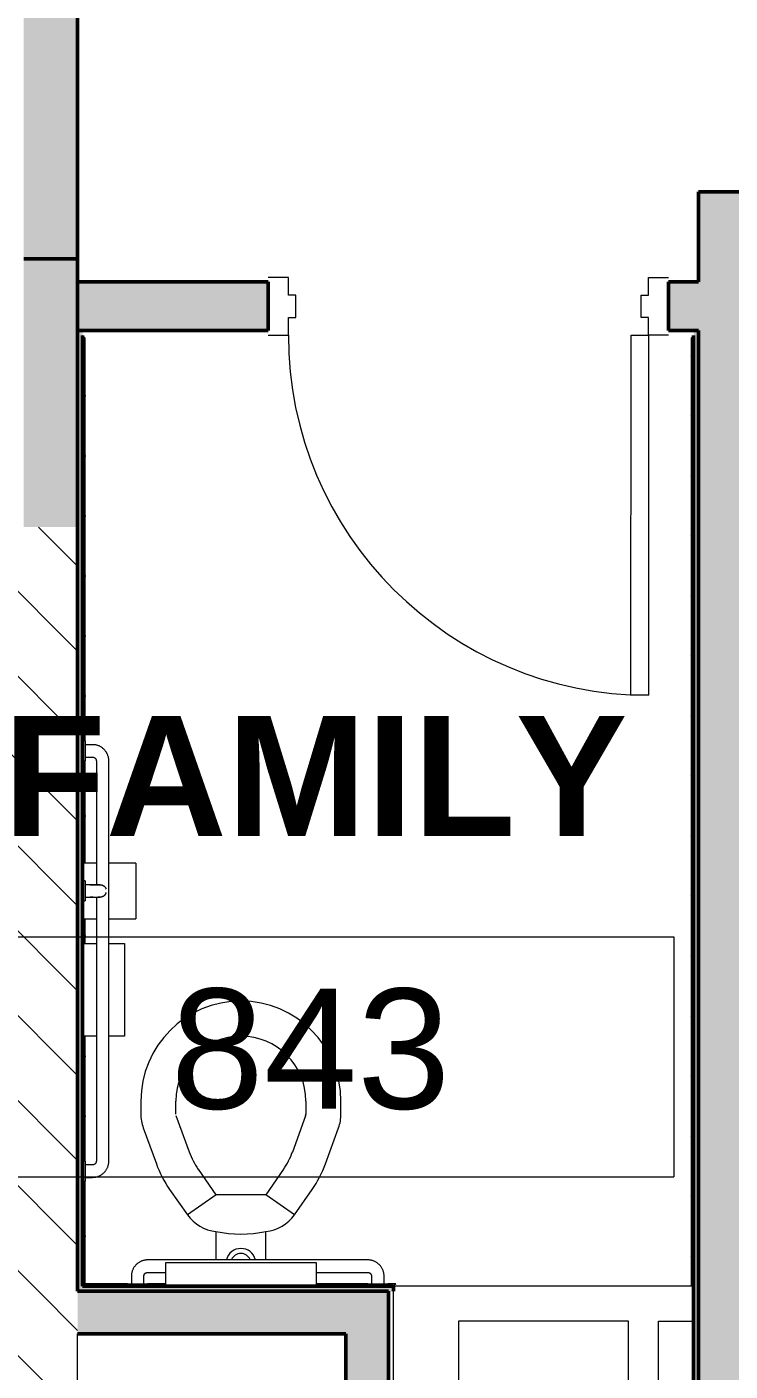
# Model space of a CAD drawing. Header units: inches. Extents: x -1205 to 1409, y -1117 to 895.
# Drawn here: x 156.3 to 226.6, y -1022.5 to -888.1 of the extents above; entities that cross this region are included whole.
import ezdxf

# ---------------------------------------------------------------- set-up
doc = ezdxf.new("R2010")
doc.units = ezdxf.units.IN
doc.header["$MEASUREMENT"] = 0
for name, color, linetype, lineweight in [('A-AREA-IDEN', 2, 'Continuous', 9), ('A-DOOR', 31, 'Continuous', 13), ('A-DOOR-FRAM', 31, 'Continuous', 20), ('A-WALL', 113, 'Continuous', 13), ('A-WALL-PATT', 111, 'Continuous', 13), ('I-WALL', 2, 'Continuous', 13), ('P-SANR-FIXT', 6, 'Continuous', 9), ('Q-CASE', 31, 'Continuous', 9), ('Q-SPCQ', 91, 'Continuous', 13)]:
    doc.layers.add(name, color=color, linetype=linetype, lineweight=lineweight)
doc.styles.add('Arial_5', font='arial.ttf', dxfattribs={"height": 12})
doc.styles.add('Arial_B', font='arialbd.ttf', dxfattribs={"height": 12})
pattern_1 = [(135, (0, 0), (-4.24264, -4.24264), [])]

# ---------------------------------------------------------------- blocks, each defined once
blk = doc.blocks.new('Toilet-Commercial-Wall - 19_ Seat Height-1063286-8TH FLOOR TELECOM PLAN')
at = {"layer": 'P-SANR-FIXT', "color": 53}
for p, q in [((5.94, 21.12), (5.94, 19.83)), ((9.44, 19.83), (9.44, 21.12)), ((22.44, 21.12), (22.44, 19.83)), ((25.94, 19.83), (25.94, 21.12)), ((10.79, 16.04), (9.47, 19.66)), ((22.41, 19.66), (21.1, 16.04)), ((6.18, 18.46), (7.5, 14.85)), ((24.38, 14.85), (25.7, 18.46)), ((13.47, 11.77), (11.69, 14.31)), ((20.19, 14.31), (18.42, 11.77)), ((8.82, 12.3), (10.6, 9.76)), ((21.28, 9.76), (23.06, 12.3)), ((13.47, 11.77), (10.6, 9.76)), ((18.42, 11.77), (13.47, 11.77)), ((21.28, 9.76), (18.42, 11.77)), ((13.44, 8.08), (13.44, 5.25)), ((18.44, 5.25), (18.44, 8.08))]:
    blk.add_line(p, q, dxfattribs=at)
for centre, radius, start, end in [((15.94, 21.12), 10, 90, 180), ((15.94, 21.12), 10, 0, 90), ((15.94, 21.12), 6.5, 90, 180), ((15.94, 21.12), 6.5, 0, 90), ((9.94, 19.83), 4, 180, 200), ((21.94, 19.83), 0.5, 340, 0), ((21.94, 19.83), 4, 340, 0), ((17.83, 18.61), 11, 200, 215), ((17.83, 18.61), 7.5, 200, 215), ((14.05, 18.61), 7.5, 325, 340), ((14.05, 18.61), 11, 325, 340), ((13.88, 12.06), 4, 215, 263.7549), ((18.01, 12.06), 4, 276.2451, 325), ((15.94, 20.46), 12.62, 258.5767, 281.4233), ((15.94, 4.9), 1.5, 14.2101, 165.7899), ((15.94, 4.91), 0.996, 21.9682, 158.0318)]:
    blk.add_arc(centre, radius, start, end, dxfattribs=at)
blk = doc.blocks.new('Grab Bar-Toilet - Recessed Sink-1385745-8TH FLOOR TELECOM PLAN')
at = {"layer": 'Q-SPCQ', "lineweight": 9}
for p, q in [((-31, -0.5), (-31, -0.75)), ((-29, -0.75), (-31, -0.75)), ((-30.63, -0.75), (-30.63, -1.5)), ((-29.38, -1.5), (-29.38, -0.75)), ((-29, -0.75), (-29, -0.5)), ((-7, -0.5), (-7, -0.75)), ((-5, -0.75), (-7, -0.75)), ((-6.62, -0.75), (-6.62, -1.5)), ((-5.38, -1.5), (-5.38, -0.75)), ((-5, -0.75), (-5, -0.5)), ((-23.83, -1.88), (-29, -1.88)), ((-7, -1.88), (-8.83, -1.88)), ((-29, -3.12), (-7, -3.12)), ((-0.75, -11.37), (-1.5, -11.37)), ((-0.5, -11), (-0.75, -11)), ((-0.75, -13), (-0.75, -11)), ((-3.12, -13), (-3.12, -53)), ((-1.88, -39.38), (-1.88, -13)), ((-1.5, -12.63), (-0.75, -12.63)), ((-0.75, -13), (-0.5, -13)), ((-1.88, -53), (-1.88, -40.59)), ((-0.75, -53.37), (-1.5, -53.37)), ((-0.5, -53), (-0.75, -53)), ((-0.75, -55), (-0.75, -53)), ((-1.5, -54.62), (-0.75, -54.62)), ((-0.75, -55), (-0.5, -55))]:
    blk.add_line(p, q, dxfattribs=at)
at = {"layer": 'Q-SPCQ', "color": 53, "lineweight": 9}
for p, q in [((-0.75, -39.38), (-1.25, -39.38)), ((-0.5, -39), (-0.75, -39)), ((-0.75, -41), (-0.75, -39)), ((-1.25, -40.62), (-0.75, -40.62)), ((-0.75, -41), (-0.5, -41))]:
    blk.add_line(p, q, dxfattribs=at)
at = {"layer": 'Q-SPCQ', "lineweight": 9, "flags": 128}
for points in [[(-30.63, -1.5), (-30.62, -1.56), (-30.62, -1.63), (-30.61, -1.69), (-30.6, -1.76), (-30.59, -1.82), (-30.58, -1.89), (-30.56, -1.95), (-30.54, -2.01), (-30.52, -2.07), (-30.5, -2.13), (-30.47, -2.19), (-30.44, -2.25), (-30.41, -2.31), (-30.38, -2.36), (-30.34, -2.42), (-30.3, -2.47), (-30.26, -2.52), (-30.22, -2.57), (-30.18, -2.62), (-30.13, -2.67), (-30.08, -2.71), (-30.04, -2.75), (-29.98, -2.79), (-29.93, -2.83), (-29.88, -2.87), (-29.82, -2.9), (-29.77, -2.93), (-29.71, -2.96), (-29.65, -2.99), (-29.59, -3.01), (-29.53, -3.04), (-29.47, -3.06), (-29.4, -3.07), (-29.34, -3.09), (-29.28, -3.1), (-29.21, -3.11), (-29.15, -3.12), (-29.08, -3.12), (-29.02, -3.12), (-29, -3.12)], [(-29, -1.88), (-29.01, -1.87), (-29.03, -1.87), (-29.04, -1.87), (-29.06, -1.87), (-29.07, -1.87), (-29.09, -1.86), (-29.1, -1.86), (-29.12, -1.86), (-29.13, -1.85), (-29.15, -1.85), (-29.16, -1.84), (-29.17, -1.83), (-29.19, -1.83), (-29.2, -1.82), (-29.21, -1.81), (-29.22, -1.8), (-29.24, -1.79), (-29.25, -1.78), (-29.26, -1.77), (-29.27, -1.76), (-29.28, -1.75), (-29.29, -1.74), (-29.3, -1.73), (-29.31, -1.72), (-29.32, -1.7), (-29.32, -1.69), (-29.33, -1.68), (-29.34, -1.66), (-29.34, -1.65), (-29.35, -1.64), (-29.35, -1.62), (-29.36, -1.61), (-29.36, -1.59), (-29.37, -1.58), (-29.37, -1.56), (-29.37, -1.55), (-29.37, -1.53), (-29.37, -1.52), (-29.38, -1.5), (-29.38, -1.5)], [(-7, -3.12), (-6.94, -3.12), (-6.87, -3.12), (-6.81, -3.11), (-6.74, -3.1), (-6.68, -3.09), (-6.61, -3.08), (-6.55, -3.06), (-6.49, -3.04), (-6.43, -3.02), (-6.37, -3), (-6.31, -2.97), (-6.25, -2.94), (-6.19, -2.91), (-6.14, -2.88), (-6.08, -2.84), (-6.03, -2.8), (-5.98, -2.76), (-5.93, -2.72), (-5.88, -2.68), (-5.83, -2.63), (-5.79, -2.58), (-5.75, -2.54), (-5.71, -2.48), (-5.67, -2.43), (-5.63, -2.38), (-5.6, -2.32), (-5.57, -2.27), (-5.54, -2.21), (-5.51, -2.15), (-5.49, -2.09), (-5.46, -2.03), (-5.44, -1.97), (-5.43, -1.9), (-5.41, -1.84), (-5.4, -1.78), (-5.39, -1.71), (-5.38, -1.65), (-5.38, -1.58), (-5.38, -1.52), (-5.38, -1.5)], [(-6.62, -1.5), (-6.63, -1.51), (-6.63, -1.53), (-6.63, -1.54), (-6.63, -1.56), (-6.63, -1.57), (-6.64, -1.59), (-6.64, -1.6), (-6.64, -1.62), (-6.65, -1.63), (-6.65, -1.65), (-6.66, -1.66), (-6.67, -1.67), (-6.67, -1.69), (-6.68, -1.7), (-6.69, -1.71), (-6.7, -1.72), (-6.71, -1.74), (-6.72, -1.75), (-6.73, -1.76), (-6.74, -1.77), (-6.75, -1.78), (-6.76, -1.79), (-6.77, -1.8), (-6.78, -1.81), (-6.8, -1.82), (-6.81, -1.82), (-6.82, -1.83), (-6.84, -1.84), (-6.85, -1.84), (-6.86, -1.85), (-6.88, -1.85), (-6.89, -1.86), (-6.91, -1.86), (-6.92, -1.87), (-6.94, -1.87), (-6.95, -1.87), (-6.97, -1.87), (-6.98, -1.87), (-7, -1.88), (-7, -1.88)], [(-1.5, -11.37), (-1.56, -11.38), (-1.63, -11.38), (-1.69, -11.39), (-1.76, -11.4), (-1.82, -11.41), (-1.89, -11.42), (-1.95, -11.44), (-2.01, -11.46), (-2.07, -11.48), (-2.13, -11.5), (-2.19, -11.53), (-2.25, -11.56), (-2.31, -11.59), (-2.36, -11.62), (-2.42, -11.66), (-2.47, -11.7), (-2.52, -11.74), (-2.57, -11.78), (-2.62, -11.82), (-2.67, -11.87), (-2.71, -11.92), (-2.75, -11.96), (-2.79, -12.02), (-2.83, -12.07), (-2.87, -12.12), (-2.9, -12.18), (-2.93, -12.23), (-2.96, -12.29), (-2.99, -12.35), (-3.01, -12.41), (-3.04, -12.47), (-3.06, -12.53), (-3.07, -12.6), (-3.09, -12.66), (-3.1, -12.72), (-3.11, -12.79), (-3.12, -12.85), (-3.12, -12.92), (-3.12, -12.98), (-3.12, -13)], [(-1.88, -13), (-1.87, -12.99), (-1.87, -12.97), (-1.87, -12.96), (-1.87, -12.94), (-1.87, -12.93), (-1.86, -12.91), (-1.86, -12.9), (-1.86, -12.88), (-1.85, -12.87), (-1.85, -12.85), (-1.84, -12.84), (-1.83, -12.83), (-1.83, -12.81), (-1.82, -12.8), (-1.81, -12.79), (-1.8, -12.78), (-1.79, -12.76), (-1.78, -12.75), (-1.77, -12.74), (-1.76, -12.73), (-1.75, -12.72), (-1.74, -12.71), (-1.73, -12.7), (-1.72, -12.69), (-1.7, -12.68), (-1.69, -12.68), (-1.68, -12.67), (-1.66, -12.66), (-1.65, -12.66), (-1.64, -12.65), (-1.62, -12.65), (-1.61, -12.64), (-1.59, -12.64), (-1.58, -12.63), (-1.56, -12.63), (-1.55, -12.63), (-1.53, -12.63), (-1.52, -12.63), (-1.5, -12.63), (-1.5, -12.63)], [(-3.12, -53), (-3.12, -53.06), (-3.12, -53.13), (-3.11, -53.19), (-3.1, -53.26), (-3.09, -53.32), (-3.08, -53.39), (-3.06, -53.45), (-3.04, -53.51), (-3.02, -53.57), (-3, -53.63), (-2.97, -53.69), (-2.94, -53.75), (-2.91, -53.81), (-2.88, -53.86), (-2.84, -53.92), (-2.8, -53.97), (-2.76, -54.02), (-2.72, -54.07), (-2.68, -54.12), (-2.63, -54.17), (-2.58, -54.21), (-2.54, -54.25), (-2.48, -54.29), (-2.43, -54.33), (-2.38, -54.37), (-2.32, -54.4), (-2.27, -54.43), (-2.21, -54.46), (-2.15, -54.49), (-2.09, -54.51), (-2.03, -54.54), (-1.97, -54.56), (-1.9, -54.57), (-1.84, -54.59), (-1.78, -54.6), (-1.71, -54.61), (-1.65, -54.62), (-1.58, -54.62), (-1.52, -54.62), (-1.5, -54.62)], [(-1.5, -53.37), (-1.51, -53.37), (-1.53, -53.37), (-1.54, -53.37), (-1.56, -53.37), (-1.57, -53.37), (-1.59, -53.36), (-1.6, -53.36), (-1.62, -53.36), (-1.63, -53.35), (-1.65, -53.35), (-1.66, -53.34), (-1.67, -53.33), (-1.69, -53.33), (-1.7, -53.32), (-1.71, -53.31), (-1.72, -53.3), (-1.74, -53.29), (-1.75, -53.28), (-1.76, -53.27), (-1.77, -53.26), (-1.78, -53.25), (-1.79, -53.24), (-1.8, -53.23), (-1.81, -53.22), (-1.82, -53.2), (-1.82, -53.19), (-1.83, -53.18), (-1.84, -53.16), (-1.84, -53.15), (-1.85, -53.14), (-1.85, -53.12), (-1.86, -53.11), (-1.86, -53.09), (-1.87, -53.08), (-1.87, -53.06), (-1.87, -53.05), (-1.87, -53.03), (-1.87, -53.02), (-1.88, -53), (-1.88, -53)]]:
    blk.add_lwpolyline(points, dxfattribs=at)
at = {"layer": 'Q-SPCQ', "color": 53, "lineweight": 9, "flags": 128}
for points in [[(-2.85, -39.83), (-2.84, -39.8), (-2.83, -39.78), (-2.83, -39.76), (-2.82, -39.73), (-2.8, -39.71), (-2.79, -39.69), (-2.78, -39.67), (-2.77, -39.65), (-2.75, -39.63), (-2.74, -39.61), (-2.72, -39.59), (-2.7, -39.57), (-2.69, -39.55), (-2.67, -39.53), (-2.65, -39.52), (-2.63, -39.5), (-2.61, -39.49), (-2.59, -39.47), (-2.57, -39.46), (-2.54, -39.45), (-2.52, -39.44), (-2.5, -39.43), (-2.48, -39.42), (-2.45, -39.41), (-2.43, -39.4), (-2.41, -39.39), (-2.38, -39.39), (-2.36, -39.38), (-2.33, -39.38), (-2.31, -39.38), (-2.28, -39.38), (-2.26, -39.38), (-2.25, -39.38)], [(-2.25, -40.62), (-2.27, -40.62), (-2.3, -40.62), (-2.32, -40.62), (-2.35, -40.62), (-2.37, -40.61), (-2.4, -40.61), (-2.42, -40.6), (-2.45, -40.59), (-2.47, -40.58), (-2.49, -40.58), (-2.52, -40.57), (-2.54, -40.55), (-2.56, -40.54), (-2.58, -40.53), (-2.6, -40.52), (-2.62, -40.5), (-2.64, -40.49), (-2.66, -40.47), (-2.68, -40.45), (-2.7, -40.44), (-2.72, -40.42), (-2.73, -40.4), (-2.75, -40.38), (-2.76, -40.36), (-2.78, -40.34), (-2.79, -40.32), (-2.8, -40.29), (-2.81, -40.27), (-2.82, -40.25), (-2.83, -40.23), (-2.84, -40.2), (-2.85, -40.18)], [(-2.25, -39.38), (-2.25, -39.38), (-2.25, -39.38), (-2.24, -39.38), (-2.24, -39.38), (-2.23, -39.38), (-2.22, -39.38), (-2.21, -39.38), (-2.2, -39.38), (-2.19, -39.38), (-2.17, -39.38), (-2.15, -39.38), (-2.14, -39.38), (-2.12, -39.38), (-2.1, -39.38), (-2.08, -39.38), (-2.05, -39.38), (-2.03, -39.38)], [(-1.25, -39.38), (-1.29, -39.38), (-1.33, -39.38), (-1.37, -39.38), (-1.41, -39.38), (-1.45, -39.38), (-1.49, -39.38), (-1.53, -39.38), (-1.56, -39.38), (-1.6, -39.38), (-1.64, -39.38), (-1.68, -39.38), (-1.71, -39.38), (-1.75, -39.38), (-1.78, -39.38), (-1.81, -39.38), (-1.85, -39.38), (-1.88, -39.38), (-1.91, -39.38), (-1.94, -39.38), (-1.97, -39.38), (-1.99, -39.38), (-2.02, -39.38), (-2.05, -39.38), (-2.07, -39.38), (-2.09, -39.38), (-2.11, -39.38), (-2.13, -39.38), (-2.15, -39.38), (-2.17, -39.38), (-2.18, -39.38), (-2.2, -39.38), (-2.21, -39.38), (-2.22, -39.38), (-2.23, -39.38), (-2.24, -39.38), (-2.24, -39.38), (-2.25, -39.38), (-2.25, -39.38), (-2.25, -39.38)], [(-1.57, -39.38), (-1.54, -39.38), (-1.5, -39.38), (-1.46, -39.38), (-1.42, -39.38), (-1.38, -39.38), (-1.34, -39.38), (-1.3, -39.38), (-1.26, -39.38), (-1.25, -39.38)], [(-1.25, -40.62), (-1.29, -40.62), (-1.33, -40.62), (-1.37, -40.62), (-1.41, -40.62), (-1.45, -40.62), (-1.49, -40.62), (-1.53, -40.62), (-1.56, -40.62), (-1.6, -40.62), (-1.64, -40.62), (-1.68, -40.62), (-1.71, -40.62), (-1.75, -40.62), (-1.78, -40.62), (-1.81, -40.62), (-1.85, -40.62), (-1.88, -40.62), (-1.91, -40.62), (-1.94, -40.62), (-1.97, -40.62), (-1.99, -40.62), (-2.02, -40.62), (-2.05, -40.62), (-2.07, -40.62), (-2.09, -40.62), (-2.11, -40.62), (-2.13, -40.62), (-2.15, -40.62), (-2.17, -40.62), (-2.18, -40.62), (-2.2, -40.62), (-2.21, -40.62), (-2.22, -40.62), (-2.23, -40.62), (-2.24, -40.62), (-2.24, -40.62), (-2.25, -40.62), (-2.25, -40.62), (-2.25, -40.62)], [(-2.25, -40.62), (-2.25, -40.62), (-2.25, -40.62), (-2.24, -40.62), (-2.24, -40.62), (-2.23, -40.62), (-2.22, -40.62), (-2.21, -40.62), (-2.2, -40.62), (-2.19, -40.62), (-2.17, -40.62), (-2.15, -40.62), (-2.14, -40.62), (-2.12, -40.62), (-2.1, -40.62), (-2.08, -40.62), (-2.05, -40.62), (-2.03, -40.62), (-2, -40.62), (-1.97, -40.62), (-1.95, -40.62), (-1.92, -40.62), (-1.89, -40.62), (-1.86, -40.62), (-1.82, -40.62), (-1.79, -40.62), (-1.76, -40.62), (-1.72, -40.62), (-1.69, -40.62), (-1.65, -40.62), (-1.61, -40.62), (-1.57, -40.62), (-1.54, -40.62), (-1.5, -40.62), (-1.46, -40.62), (-1.42, -40.62), (-1.38, -40.62), (-1.34, -40.62), (-1.3, -40.62), (-1.26, -40.62), (-1.25, -40.62)]]:
    blk.add_lwpolyline(points, dxfattribs=at)
blk = doc.blocks.new('Single-HM Frame - Private Bathroom 8 ft high-2839934-8TH FLOOR TELECOM PLAN')
at = {"layer": 'A-DOOR', "color": 253}
for p, q in [((-18, 2.87), (-17.99, 38.87)), ((-17.99, 38.87), (-16.24, 38.87)), ((-16.24, 38.87), (-16.25, 2.87)), ((-16.25, 2.87), (-18, 2.87))]:
    blk.add_line(p, q, dxfattribs=at)
blk.add_arc((-18, 2.87), 36, 360, 89.99, dxfattribs=at)
at = {"layer": 'A-DOOR-FRAM', "color": 133}
for p, q in [((-20, 2.87), (-18, 2.87)), ((-18, 2.87), (-18, 1.12)), ((18, 2.87), (18, 1.12)), ((20, 2.87), (18, 2.87)), ((-18, 1.12), (-17.25, 1.12)), ((-17.25, 1.12), (-17.25, -1.12)), ((17.25, 1.12), (17.25, -1.12)), ((18, 1.12), (17.25, 1.12)), ((-18, -1.12), (-18, -2.87)), ((-17.25, -1.12), (-18, -1.12)), ((17.25, -1.12), (18, -1.12)), ((18, -1.12), (18, -2.87)), ((-18, -2.87), (-20, -2.87)), ((18, -2.87), (20, -2.87))]:
    blk.add_line(p, q, dxfattribs=at)
blk = doc.blocks.new('FP_39-8TH FLOOR TELECOM PLAN')
at = {"layer": 'A-WALL-PATT', "color": 7, "lineweight": 9}
for p, q in [((162.2, -924.99), (162.21, -924.99)), ((162.2, -930.99), (162.21, -930.99)), ((162.2, -936.99), (162.21, -936.99)), ((162.2, -942.99), (162.21, -942.99)), ((162.2, -948.99), (162.21, -948.99)), ((162.2, -954.99), (162.21, -954.99)), ((162.2, -966.99), (162.21, -966.99)), ((162.2, -978.99), (162.21, -978.99)), ((162.2, -990.99), (162.21, -990.99)), ((162.2, -996.99), (162.21, -996.99)), ((162.2, -1008.99), (162.21, -1008.99))]:
    blk.add_line(p, q, dxfattribs=at)
blk = doc.blocks.new('Basic Wall _ Wall Tile - Restroom 3x6  - 1_2_ Higher - ___-2711692-8TH FLOOR TELECOM PLAN')
at = {"layer": 'I-WALL', "color": 253}
for p, q in [((162.15, -959.49), (162.15, -919.24)), ((162.15, -971.71), (162.15, -961.49)), ((162.15, -979.73), (162.15, -977.28)), ((162.15, -1001.49), (162.15, -988.99)), ((162.15, -1013.74), (162.15, -1003.49))]:
    blk.add_line(p, q, dxfattribs=at)
at = {"layer": 'I-WALL', "color": 253, "flags": 128}
for points in [[(161.9, -918.99), (161.91, -919), (161.93, -919.03), (161.97, -919.06), (162.02, -919.12), (162.08, -919.18), (162.15, -919.24)], [(162.15, -1013.74), (162.08, -1013.81), (162.02, -1013.87), (161.97, -1013.92), (161.93, -1013.96), (161.91, -1013.99), (161.9, -1013.99)]]:
    blk.add_lwpolyline(points, dxfattribs=at)
at = {"layer": 'I-WALL', "color": 253}
blk.add_blockref('FP_39-8TH FLOOR TELECOM PLAN', (0, 0), dxfattribs=at)
blk = doc.blocks.new('FP_40-8TH FLOOR TELECOM PLAN')
at = {"layer": 'A-WALL-PATT', "color": 7, "lineweight": 9}
blk.add_line((185.9, -1013.7), (185.9, -1013.69), dxfattribs=at)
blk = doc.blocks.new('Basic Wall _ Wall Tile - Restroom 3x6  - 1_2_ Higher - ___-2712035-8TH FLOOR TELECOM PLAN')
at = {"layer": 'I-WALL', "color": 253}
for p, q in [((166.4, -1013.74), (162.15, -1013.74)), ((170.23, -1013.74), (168.4, -1013.74)), ((190.4, -1013.74), (185.23, -1013.74)), ((193.21, -1013.74), (192.4, -1013.74))]:
    blk.add_line(p, q, dxfattribs=at)
at = {"layer": 'I-WALL', "color": 253, "flags": 128}
for points in [[(161.9, -1013.99), (161.91, -1013.99), (161.93, -1013.96), (161.97, -1013.92), (162.02, -1013.87), (162.08, -1013.81), (162.15, -1013.74)], [(193.21, -1013.74), (193.14, -1013.81), (193.08, -1013.87), (193.03, -1013.92), (192.99, -1013.96), (192.97, -1013.99), (192.96, -1013.99)]]:
    blk.add_lwpolyline(points, dxfattribs=at)
at = {"layer": 'I-WALL', "color": 253}
blk.add_blockref('FP_40-8TH FLOOR TELECOM PLAN', (0, 0), dxfattribs=at)
blk = doc.blocks.new('FP_41-8TH FLOOR TELECOM PLAN')
at = {"layer": 'A-WALL-PATT', "color": 7, "lineweight": 9}
for p, q in [((222.66, -920.99), (222.65, -920.99)), ((222.66, -926.99), (222.65, -926.99)), ((222.66, -932.99), (222.65, -932.99)), ((222.66, -938.99), (222.65, -938.99)), ((222.66, -944.99), (222.65, -944.99)), ((222.66, -950.99), (222.65, -950.99)), ((222.66, -956.99), (222.65, -956.99)), ((222.66, -962.99), (222.65, -962.99)), ((222.66, -968.99), (222.65, -968.99)), ((222.66, -974.99), (222.65, -974.99)), ((222.66, -980.99), (222.65, -980.99)), ((222.66, -986.99), (222.65, -986.99)), ((222.66, -992.99), (222.65, -992.99)), ((222.66, -998.99), (222.65, -998.99)), ((222.66, -1004.99), (222.65, -1004.99)), ((222.66, -1010.99), (222.65, -1010.99))]:
    blk.add_line(p, q, dxfattribs=at)
blk = doc.blocks.new('Basic Wall _ Wall Tile - Restroom 3x6  - 1_2_ Higher - ___-2712181-8TH FLOOR TELECOM PLAN')
at = {"layer": 'I-WALL', "color": 253}
blk.add_line((222.71, -919.24), (222.71, -1013.99), dxfattribs=at)
at = {"layer": 'I-WALL', "color": 253, "flags": 128}
blk.add_lwpolyline([(222.71, -919.24), (222.78, -919.18), (222.84, -919.12), (222.89, -919.06), (222.93, -919.03), (222.95, -919), (222.96, -918.99)], dxfattribs=at)
at = {"layer": 'I-WALL', "color": 253}
blk.add_blockref('FP_41-8TH FLOOR TELECOM PLAN', (0, 0), dxfattribs=at)
blk = doc.blocks.new('Sink-Undercounter-Kohler-Caxton-2210 - Vitreous_China-0-White-2565048-8TH FLOOR TELECOM PLAN')
at = {"layer": 'P-SANR-FIXT'}
for p, q in [((-0.65, 7), (-8.5, 7)), ((-8.5, 7), (-8.5, -7)), ((8.5, 7), (0.62, 7)), ((8.5, 5.34), (8.5, 7)), ((8.5, -7), (8.5, 4.85)), ((-8.5, -7), (8.5, -7))]:
    blk.add_line(p, q, dxfattribs=at)
blk = doc.blocks.new('Seat_Cover_Dispenser-Bradley_Corp-583 - Seat_Cover_Dispenser-Bradley_Corp-583-2886109-8TH FLOOR TELECOM PLAN')
at = {"layer": 'Q-SPCQ', "color": 53, "lineweight": 9}
for p, q in [((170.23, -1013.99), (170.23, -1011.62)), ((170.23, -1011.62), (185.23, -1011.62)), ((185.23, -1011.62), (185.23, -1013.99))]:
    blk.add_line(p, q, dxfattribs=at)
blk = doc.blocks.new('Toilet_Tissue_Dispenser-Bradley_Corp-5402 - 5402-2881879-8TH FLOOR TELECOM PLAN')
at = {"layer": 'Q-SPCQ', "color": 53, "lineweight": 9}
for p, q in [((163.28, -971.71), (161.9, -971.71)), ((167.21, -971.71), (164.52, -971.71)), ((167.21, -971.71), (167.21, -977.28)), ((161.9, -977.28), (163.27, -977.28)), ((164.52, -977.28), (167.21, -977.28))]:
    blk.add_line(p, q, dxfattribs=at)
blk = doc.blocks.new('Sanitary Napkin Disposal - Standard-2888135-8TH FLOOR TELECOM PLAN')
at = {"layer": 'Q-SPCQ', "color": 53, "lineweight": 9}
for p, q in [((-4.63, 4.44), (4.63, 4.44)), ((-4.63, 2.88), (-4.63, 4.44)), ((4.63, 4.44), (4.63, 2.87)), ((-4.63, 0.25), (-4.63, 1.63)), ((4.63, 1.63), (4.63, 0.25))]:
    blk.add_line(p, q, dxfattribs=at)
blk = doc.blocks.new('Bradley-Washroom_Accessories-Towel_Dispensers-250-33 - Bradley-Washroom_Accessories-Towel_Dispensers-250-33-V74-8TH FLOOR TELECOM PLAN')
at = {"layer": 'Q-SPCQ', "color": 53, "lineweight": 9}
for p, q in [((228.84, -1005.24), (232.34, -1005.24)), ((232.34, -1005.24), (232.34, -1016.24)), ((232.34, -1016.24), (228.84, -1016.24))]:
    blk.add_line(p, q, dxfattribs=at)
blk = doc.blocks.new('18433_1 - AEO NY - CENTRAL_rvt-1-8TH FLOOR TELECOM PLAN')
at = {"layer": 'A-WALL-PATT'}
for points in [[(161.4, -911.31), (161.4, -758.99), (156.02, -758.99), (156.02, -911.31)], [(228.34, -1035.49), (228.34, -904.62), (223.46, -904.62), (223.46, -1035.49)], [(161.4, -938.12), (161.4, -911.31), (156.02, -911.31), (156.02, -938.12)], [(178.6, -1018.74), (192.46, -1018.74), (192.46, -1014.49), (161.4, -1014.49), (161.4, -1018.74)], [(192.46, -1035.49), (192.46, -1018.74), (188.21, -1018.74), (188.21, -1035.49)]]:
    blk.add_hatch(color=253, dxfattribs=at).paths.add_polyline_path(points, flags=0)
h = blk.add_hatch(color=253, dxfattribs=at)
h.paths.add_polyline_path([(222.8, -918.49), (223.46, -918.49), (223.46, -913.62), (220.46, -913.62), (220.46, -918.49)], flags=0)
h.paths.add_polyline_path([(180.46, -918.49), (180.46, -913.62), (161.4, -913.62), (161.4, -918.49)], flags=0)
at = {"layer": 'A-WALL-PATT', "lineweight": 5}
for points in [[(161.4, -1014.49), (161.9, -1014.49), (161.9, -918.49), (161.4, -918.49), (161.4, -1006.43)], [(222.96, -1034.99), (223.46, -1034.99), (223.46, -918.49), (222.96, -918.49), (222.96, -1030.63)], [(192.96, -1014.49), (192.96, -1013.99), (161.9, -1013.99), (161.9, -1014.49), (192.46, -1014.49)]]:
    blk.add_hatch(color=9, dxfattribs=at).paths.add_polyline_path(points, flags=0)
at = {"layer": 'A-WALL-PATT', "lineweight": 9}
h = blk.add_hatch(dxfattribs=at)
h.set_pattern_fill('FP_1', color=53, style=0, pattern_type=2)
h.set_pattern_definition(pattern_1)
h.paths.add_polyline_path([(156.51, -976.12), (161.4, -976.12), (161.4, -938.12), (153.4, -938.12), (153.4, -976.12)], flags=0)
h = blk.add_hatch(dxfattribs=at)
h.set_pattern_fill('FP_1', color=53, style=0, pattern_type=2)
h.set_pattern_definition(pattern_1)
h.paths.add_polyline_path([(153.4, -1042.12), (161.4, -1042.12), (161.4, -976.12), (153.4, -976.12), (153.4, -1030.63)], flags=0)
at = {"layer": 'A-WALL', "color": 133, "lineweight": 20}
for p, q in [((161.4, -976.12), (161.4, -938.12)), ((161.4, -1014.49), (161.4, -976.12)), ((161.4, -1042.12), (161.4, -1018.74))]:
    blk.add_line(p, q, dxfattribs=at)
at = {"layer": 'I-WALL', "color": 213, "lineweight": 50}
for p, q in [((161.4, -911.31), (161.4, -809.37)), ((228.34, -904.62), (223.46, -904.62)), ((223.46, -904.62), (223.46, -913.62)), ((156.02, -911.31), (161.4, -911.31)), ((161.4, -911.31), (156.02, -911.31)), ((161.4, -938.12), (161.4, -911.31)), ((180.46, -913.62), (161.4, -913.62)), ((161.4, -913.62), (161.4, -918.49)), ((180.46, -918.49), (180.46, -913.62)), ((223.46, -913.62), (220.46, -913.62)), ((220.46, -913.62), (220.46, -918.49)), ((161.4, -918.49), (180.46, -918.49)), ((161.4, -918.49), (161.4, -1014.49)), ((161.9, -918.49), (161.4, -918.49)), ((220.46, -918.49), (223.46, -918.49)), ((223.46, -918.49), (222.96, -918.49)), ((223.46, -1034.99), (223.46, -918.49)), ((223.46, -918.49), (223.46, -1035.49)), ((161.9, -1013.99), (161.9, -918.99)), ((222.96, -918.99), (222.96, -1034.99)), ((192.96, -1013.99), (161.9, -1013.99)), ((192.96, -1014.49), (192.96, -1013.99)), ((192.46, -1014.49), (161.4, -1014.49)), ((161.4, -1014.49), (161.9, -1014.49)), ((161.9, -1014.49), (192.46, -1014.49)), ((192.46, -1018.74), (192.46, -1014.49)), ((161.4, -1018.74), (188.21, -1018.74)), ((188.21, -1018.74), (188.21, -1035.49)), ((192.46, -1035.49), (192.46, -1018.74))]:
    blk.add_line(p, q, dxfattribs=at)
at = {"layer": 'Q-CASE', "color": 53}
for p, q in [((222.96, -1013.99), (192.96, -1013.99)), ((192.96, -1034.99), (192.96, -1014.49))]:
    blk.add_line(p, q, dxfattribs=at)
at = {"color": 53, "lineweight": 9}
for name, p, rotation in [('Single-HM Frame - Private Bathroom 8 ft high-2839934-8TH FLOOR TELECOM PLAN', (200.46, -916.06), 180), ('Grab Bar-Toilet - Recessed Sink-1385745-8TH FLOOR TELECOM PLAN', (161.4, -1014.49), 180), ('Sanitary Napkin Disposal - Standard-2888135-8TH FLOOR TELECOM PLAN', (161.65, -984.36), 269.9999999999999), ('Sink-Undercounter-Kohler-Caxton-2210 - Vitreous_China-0-White-2565048-8TH FLOOR TELECOM PLAN', (207.96, -1024.49), 180), ('Bradley-Washroom_Accessories-Towel_Dispensers-250-33 - Bradley-Washroom_Accessories-Towel_Dispensers-250-33-V74-8TH FLOOR TELECOM PLAN', (451.8, -2033.74), 180)]:
    blk.add_blockref(name, p, dxfattribs=dict(at, rotation=rotation))
for name, p in [('Basic Wall _ Wall Tile - Restroom 3x6  - 1_2_ Higher - ___-2711692-8TH FLOOR TELECOM PLAN', (0, 0)), ('Basic Wall _ Wall Tile - Restroom 3x6  - 1_2_ Higher - ___-2712181-8TH FLOOR TELECOM PLAN', (0, 0)), ('Toilet_Tissue_Dispenser-Bradley_Corp-5402 - 5402-2881879-8TH FLOOR TELECOM PLAN', (0, 0)), ('Toilet-Commercial-Wall - 19_ Seat Height-1063286-8TH FLOOR TELECOM PLAN', (161.78, -1016.62)), ('Seat_Cover_Dispenser-Bradley_Corp-583 - Seat_Cover_Dispenser-Bradley_Corp-583-2886109-8TH FLOOR TELECOM PLAN', (0, 0)), ('Basic Wall _ Wall Tile - Restroom 3x6  - 1_2_ Higher - ___-2712035-8TH FLOOR TELECOM PLAN', (0, 0))]:
    blk.add_blockref(name, p, dxfattribs=at)
blk = doc.blocks.new('Room Tag - Room Tag-84095-8TH FLOOR TELECOM PLAN')
at = {"layer": 'A-AREA-IDEN'}
for p, q in [((-0.375, -0.0625), (-0.375, -0.3125)), ((-0.375, -0.0625), (0.375, -0.0625)), ((0.375, -0.0625), (0.375, -0.3125)), ((-0.375, -0.3125), (0.375, -0.3125))]:
    blk.add_line(p, q, dxfattribs=at)

msp = doc.modelspace()

# ---------------------------------------------------------------- block references
at = {"lineweight": 5}
msp.add_blockref('18433_1 - AEO NY - CENTRAL_rvt-1-8TH FLOOR TELECOM PLAN', (0, 0), dxfattribs=at)

# ---------------------------------------------------------------- next in the draw order: block references
at = {"layer": 'A-AREA-IDEN', "xscale": 95.99999999999994, "yscale": 95.99999999999994, "zscale": 95.99999999999994}
msp.add_blockref('Room Tag - Room Tag-84095-8TH FLOOR TELECOM PLAN', (184.97, -973.07), dxfattribs=at)

# ---------------------------------------------------------------- next in the draw order: texts
at = {"layer": 'A-AREA-IDEN', "char_height": 12, "attachment_point": 1}
for s, insert, width, style in [('FAMILY', (153.97, -957), 74.841, 'Arial_B'), ('843', (170.69, -984.25), 33.633, 'Arial_5')]:
    msp.add_mtext(s, dxfattribs=dict(at, insert=insert, width=width, style=style))

doc.saveas('drawing.dxf')
